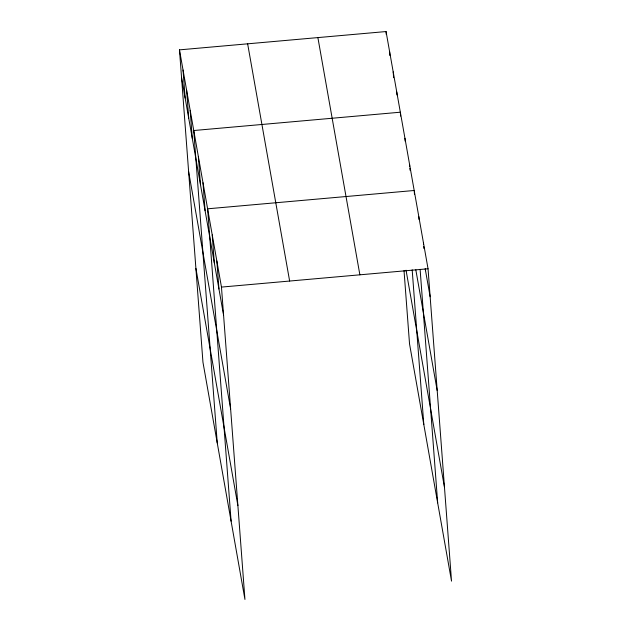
<?xml version="1.0" encoding="UTF-8"?>
<svg xmlns="http://www.w3.org/2000/svg" width="631" height="631" viewBox="0 0 631 631"><rect width="100%" height="100%" fill="white"/><g stroke="black" fill="none" stroke-linecap="round" stroke-linejoin="round"><path stroke-width="0.95" d="M179.472 49.865L221.465 287.089L244.946 599.45L202.953 362.226L179.472 49.865L386.054 31.55L428.047 268.774L451.528 581.135L409.535 343.911L404.021 270.596M400.33 112.208L193.749 130.522L217.238 442.883M414.188 190.491L207.607 208.806L231.096 521.167M221.465 287.089L428.047 268.774M425.191 268.751L430.153 296.783M415.821 269.808L437.204 390.621M406.048 270.234L444.476 487.298M317.882 37.592L359.875 274.824M247.644 43.823L289.637 281.047M181.578 77.865L223.571 315.098M188.63 171.703L230.623 408.935M195.902 268.388L237.895 505.612M423.425 242.683L423.567 244.615M423.716 246.547L423.858 248.472M425.389 268.751L425.531 270.683M418.803 216.583L419.023 219.485M414.259 191.461L414.48 194.356M420.112 269.327L437.669 502.852M409.566 164.399L409.708 166.332M409.858 168.256L410 170.189M404.944 138.299L405.165 141.202M400.401 113.17L400.622 116.072M412.177 269.823L423.811 424.568M396.757 92.039L396.978 94.942M393.192 71.879L393.626 77.676M389.619 51.71L389.911 55.575M386.054 31.55L386.267 34.445M216.843 260.997L218.949 288.998M212.229 234.906L214.327 262.906M202.985 182.714L205.091 210.715M198.371 156.614L200.469 184.623M190.176 110.362L192.281 138.363M186.61 90.194L188.716 118.194M183.037 70.033L185.143 98.034"/></g></svg>
